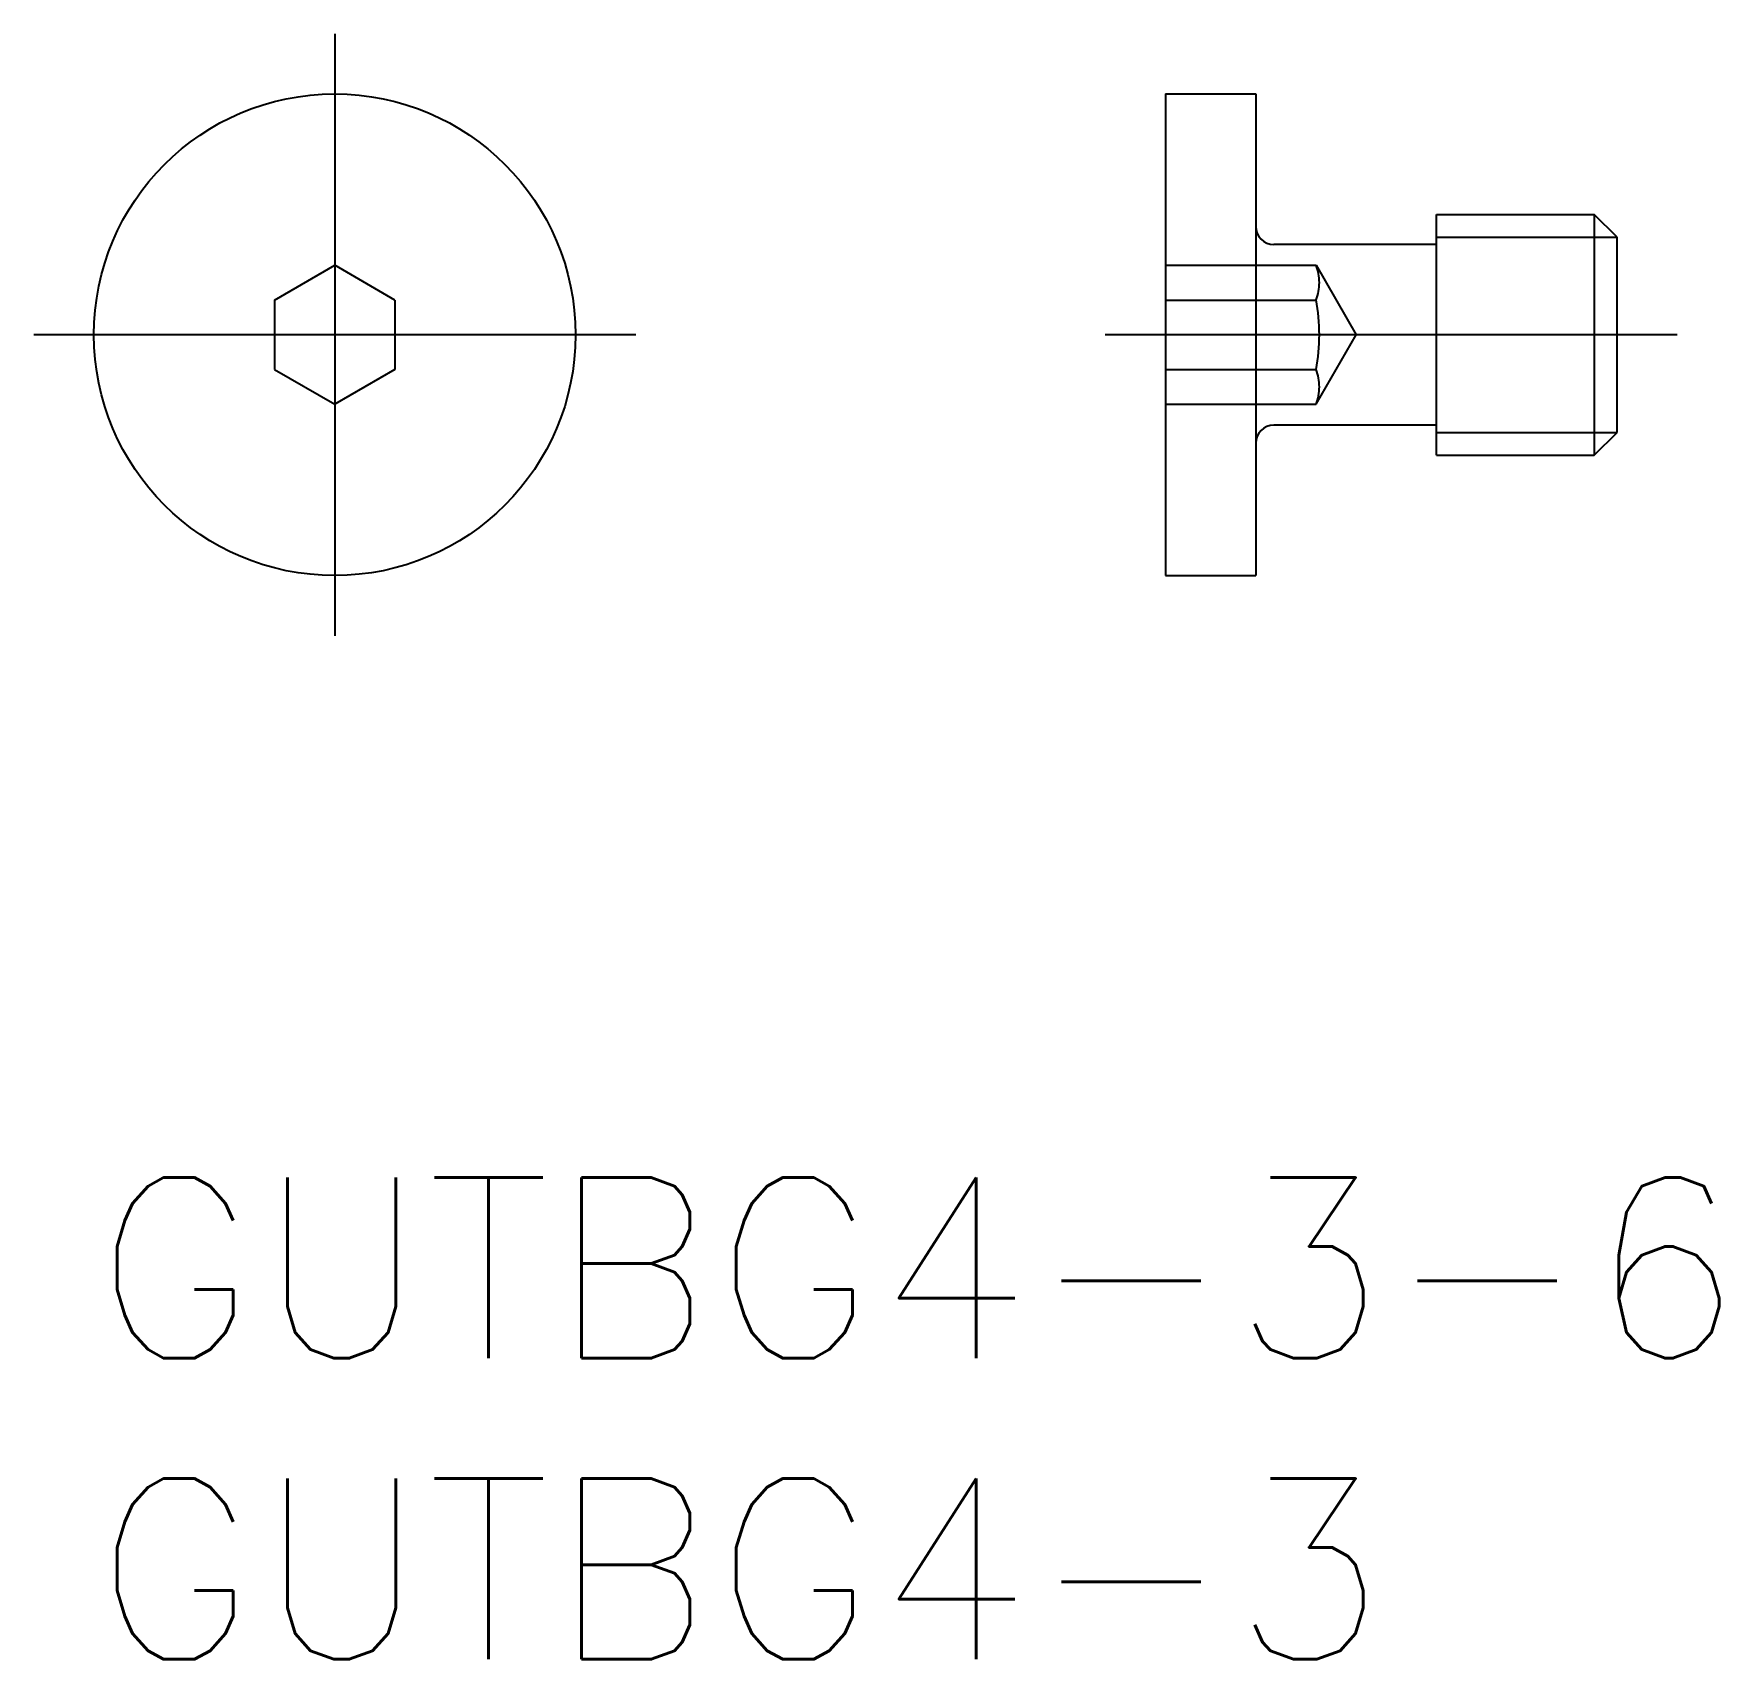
# Model space of a CAD drawing. Extents: x -1 to 27, y -8 to 19.
import ezdxf

# ---------------------------------------------------------------- set-up
doc = ezdxf.new("R2010")
doc.units = 0
doc.header["$LTSCALE"] = 0.5
doc.linetypes.add('CENTER', pattern=[50.8, 31.75, -6.35, 6.35, -6.35])
doc.linetypes.add('DASHED', pattern=[19.05, 12.7, -6.35])
for name, color, linetype in [('MSM_CENTER', 1, 'CENTER'), ('MSM_CONTINUOUS', 7, 'CONTINUOUS'), ('MSM_DASHED', 4, 'DASHED'), ('MSM_NARROW', 5, 'CONTINUOUS'), ('MSM_PART_NUMBER', 7, 'CONTINUOUS')]:
    doc.layers.add(name, color=color, linetype=linetype)
doc.styles.get("Standard").update_dxf_attribs({"font": 'txt.shx', "height": 3, "bigfont": 'bigfont.shx'})

# ---------------------------------------------------------------- blocks, each defined once
blk = doc.blocks.new('*U2')
at = {"layer": 'MSM_PART_NUMBER'}
blk.add_text('GUTBG4-3-6', height=3, dxfattribs=at).set_placement((0, -3))
blk = doc.blocks.new('*U3')
at = {"layer": 'MSM_PART_NUMBER'}
blk.add_text('GUTBG4-3', height=3, dxfattribs=at).set_placement((0, -8))

msp = doc.modelspace()

# ---------------------------------------------------------------- linework, layer by layer
at = {"layer": 'MSM_CENTER'}
for p, q in [((4, 19), (4, 9)), ((9, 14), (-1, 14)), ((26.301, 14), (16.801, 14))]:
    msp.add_line(p, q, dxfattribs=at)
at = {"layer": 'MSM_CONTINUOUS'}
for p, q in [((17.801, 18), (19.301, 18)), ((17.801, 18), (17.801, 10)), ((19.301, 18), (19.301, 10)), ((22.301, 12), (22.301, 16)), ((22.301, 16), (24.922, 16)), ((25.301, 15.621), (24.922, 16)), ((24.922, 16), (24.922, 12)), ((22.301, 15.5), (19.601, 15.5)), ((25.301, 12.379), (25.301, 15.621)), ((3, 14.577), (4, 15.155)), ((5, 14.577), (4, 15.155)), ((3, 14.577), (3, 13.423)), ((5, 14.577), (5, 13.423)), ((3, 13.423), (4, 12.845)), ((5, 13.423), (4, 12.845)), ((22.301, 12.5), (19.601, 12.5)), ((24.922, 12), (25.301, 12.379)), ((22.301, 12), (24.922, 12)), ((17.801, 10), (19.301, 10))]:
    msp.add_line(p, q, dxfattribs=at)
msp.add_circle((4, 14), 4, dxfattribs=at)
for centre, start, end in [((19.601, 15.8), 180, 270), ((19.601, 12.2), 90, 180)]:
    msp.add_arc(centre, 0.3, start, end, dxfattribs=at)
at = {"layer": 'MSM_DASHED'}
for p, q in [((17.801, 15.155), (20.301, 15.155)), ((20.301, 15.155), (20.967, 14)), ((17.801, 14.577), (20.301, 14.577)), ((20.301, 12.845), (20.967, 14)), ((17.801, 13.423), (20.301, 13.423)), ((17.801, 12.845), (20.301, 12.845))]:
    msp.add_line(p, q, dxfattribs=at)
for centre, radius, start, end in [((19.586, 14.866), 0.771, 338.0126, 21.9874), ((17.357, 14), 3, 348.9042, 11.0958), ((19.586, 13.134), 0.771, 338.0126, 21.9874)]:
    msp.add_arc(centre, radius, start, end, dxfattribs=at)
at = {"layer": 'MSM_NARROW'}
for p, q in [((22.301, 15.621), (25.301, 15.621)), ((22.301, 12.379), (25.301, 12.379))]:
    msp.add_line(p, q, dxfattribs=at)

# ---------------------------------------------------------------- block references
at = {"layer": 'MSM_CONTINUOUS'}
for name in ['*U2', '*U3']:
    msp.add_blockref(name, (0, 0), dxfattribs=at)

doc.saveas('drawing.dxf')
